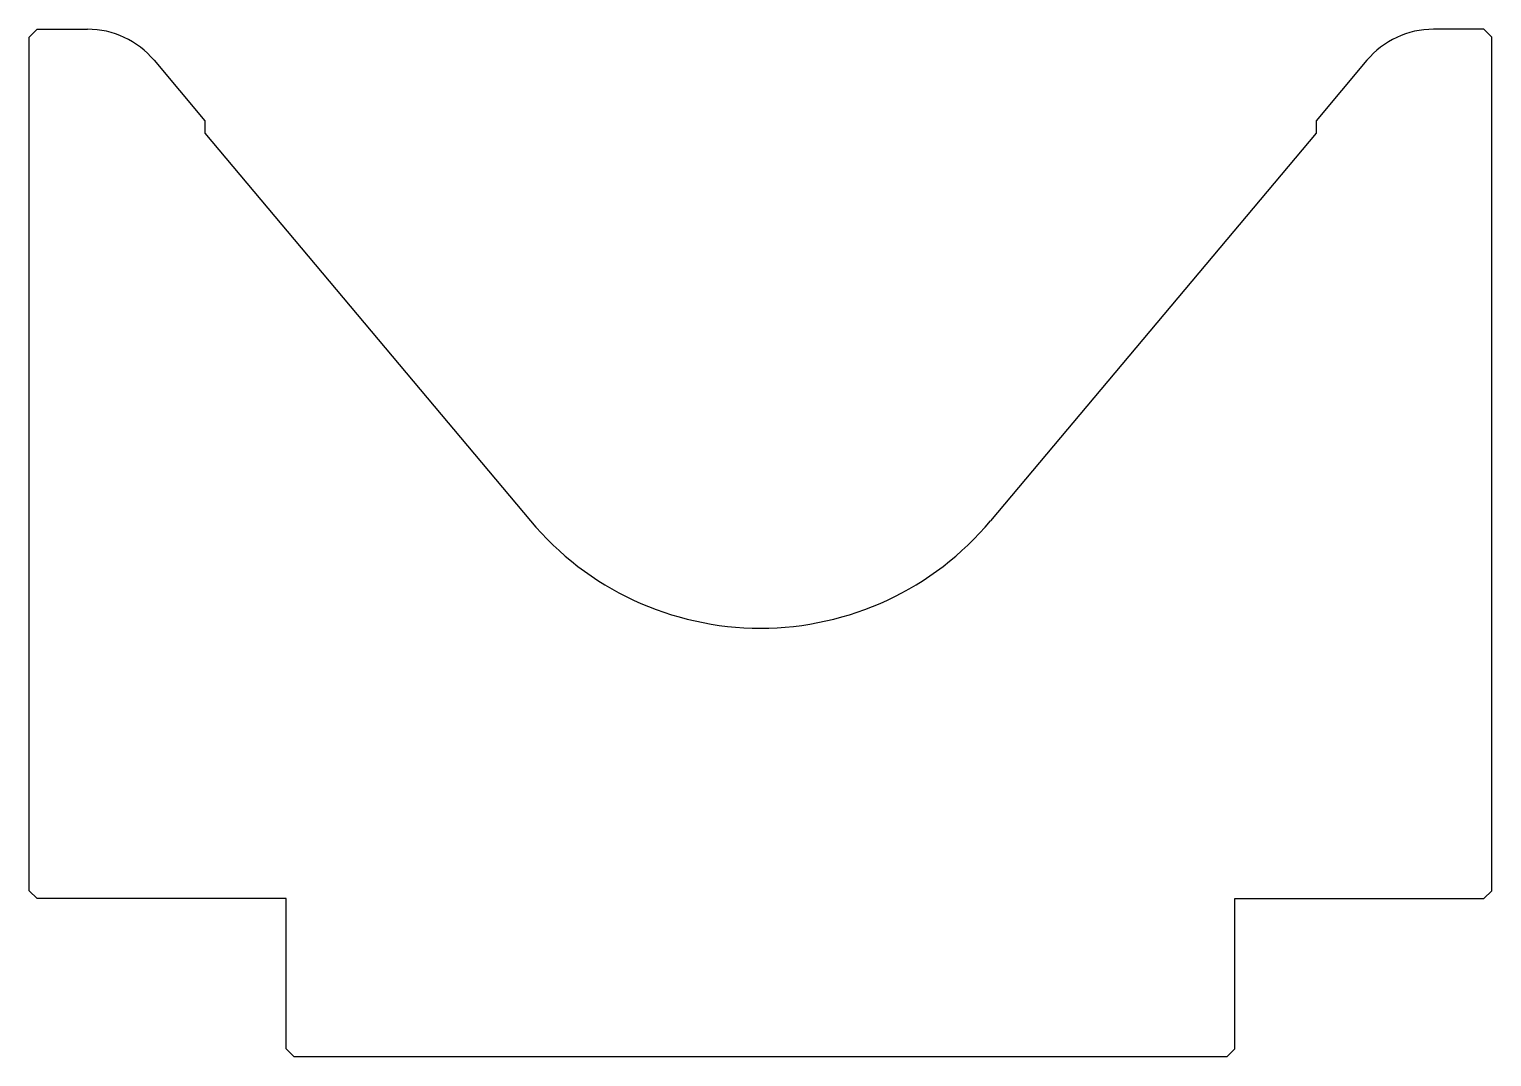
# Model space of a CAD drawing. Extents: x 9 to 194, y 30 to 160.
import ezdxf

# ---------------------------------------------------------------- set-up
doc = ezdxf.new("R2010")
doc.units = 0
doc.header["$LTSCALE"] = 25.4
doc.header["$MEASUREMENT"] = 0
doc.layers.get('0').update_dxf_attribs({"linetype": 'CONTINUOUS'})

msp = doc.modelspace()

# ---------------------------------------------------------------- linework, layer by layer
for p, q in [((10.29, 159.91), (9.29, 158.91)), ((10.29, 159.91), (16.66, 159.91)), ((193.29, 159.91), (186.92, 159.91)), ((194.29, 158.91), (193.29, 159.91)), ((9.29, 50.91), (9.29, 158.91)), ((194.29, 50.91), (194.29, 158.91)), ((25.09, 155.98), (31.52, 148.32)), ((178.49, 155.98), (172.06, 148.32)), ((31.52, 148.32), (31.52, 146.76)), ((172.06, 148.32), (172.06, 146.76)), ((31.52, 146.76), (72.68, 97.7)), ((172.06, 146.76), (130.9, 97.7)), ((9.29, 50.91), (10.29, 49.91)), ((193.29, 49.91), (194.29, 50.91)), ((41.79, 49.91), (10.29, 49.91)), ((41.79, 30.91), (41.79, 49.91)), ((161.79, 30.91), (161.79, 49.91)), ((161.79, 49.91), (193.29, 49.91)), ((41.79, 30.91), (42.79, 29.91)), ((160.79, 29.91), (42.79, 29.91)), ((161.79, 30.91), (160.79, 29.91))]:
    msp.add_line(p, q)
for centre, radius, start, end in [((16.66, 148.91), 11, 40, 90), ((186.92, 148.91), 11, 90, 140), ((101.79, 122.13), 38, 220, 320)]:
    msp.add_arc(centre, radius, start, end)

doc.saveas('drawing.dxf')
